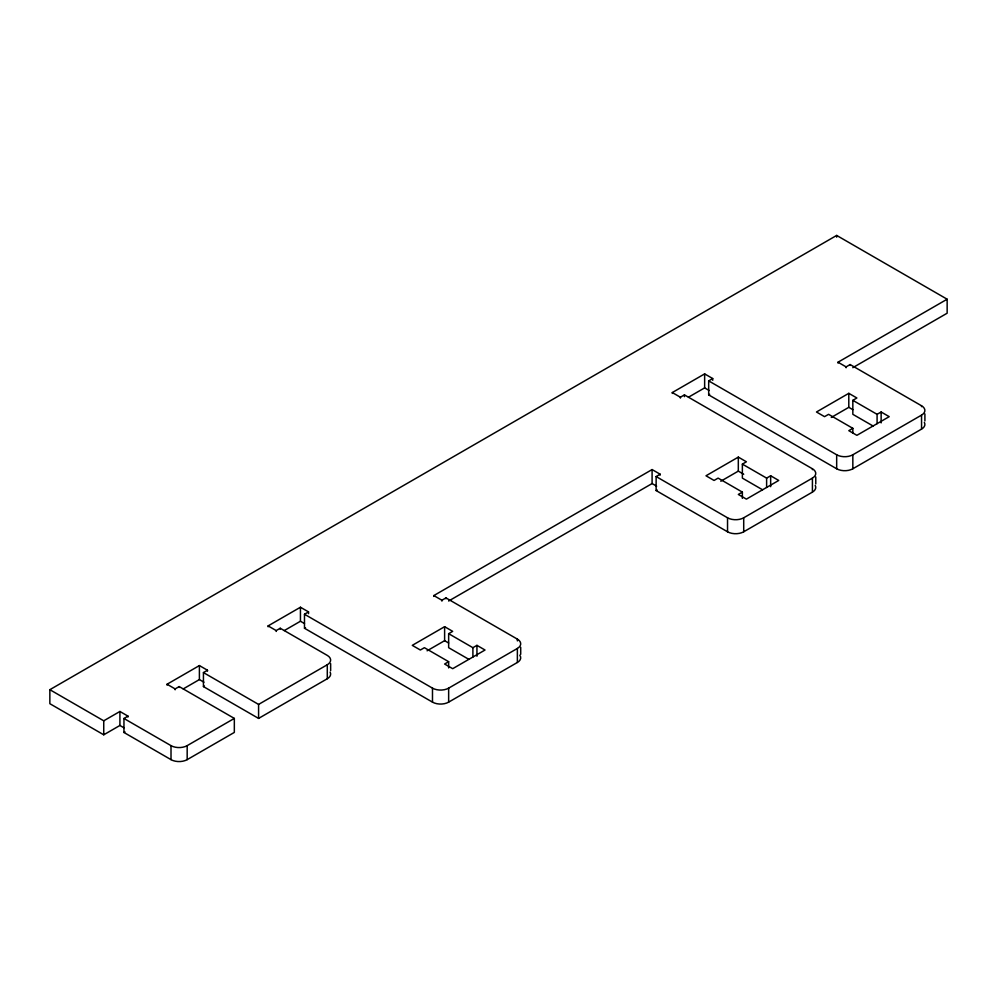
<?xml version="1.0" encoding="UTF-8"?>
<svg xmlns="http://www.w3.org/2000/svg" width="997" height="997" viewBox="0 0 997 997"><rect width="100%" height="100%" fill="white"/><g stroke="black" fill="none" stroke-linecap="round" stroke-linejoin="round"><path stroke-width="1.5" d="M123.952 727.81L119.914 725.467L103.738 734.801L49.85 703.695L49.85 689.687L836.67 235.429L947.15 299.212L947.15 313.208L852.796 367.681M49.85 689.687L103.738 720.806L119.914 711.472L127.99 716.133L127.99 717.017M167.06 685.126L167.06 684.241L199.4 665.572L207.488 670.246L207.488 671.118M268.106 626.777L268.106 625.904L300.446 607.235L308.534 611.909L308.534 613.654M672.302 393.429L672.302 392.556L704.642 373.887L712.718 378.548L712.718 380.306M167.06 684.241L175.148 688.915L179.186 686.584L234.332 718.413L234.332 732.421L187.174 759.639A11.428 6.605 0 0 1 171.01 759.639L123.952 732.471L123.952 718.476L127.99 716.133M330.132 672.128A11.428 6.605 0 0 1 327.29 678.745L258.584 718.413L203.438 686.584L203.438 672.576L207.488 670.246M268.106 625.904L276.194 630.578L280.232 628.247L327.39 655.465A11.428 6.605 0 0 1 327.29 664.75L327.29 678.745M519.773 655.179A11.428 6.605 0 0 1 517.368 662.469L448.65 702.137A11.428 6.605 0 0 1 432.486 702.137L304.484 628.247L304.484 614.239L308.534 611.909M672.302 392.556L680.39 397.217L684.428 394.887L812.418 468.777A11.428 6.605 0 0 1 812.418 478.111L812.418 492.119L743.712 531.787A11.428 6.605 0 0 1 727.536 531.787L656.138 490.561L656.138 476.554L660.176 474.223L660.176 475.095M924.356 422.441A11.428 6.605 0 0 1 921.552 429.109L852.834 468.777A11.428 6.605 0 0 1 836.67 468.777L708.68 394.887L708.68 380.879L712.718 378.548M183.236 688.915L199.4 679.58L203.949 682.21M284.282 630.578L300.446 621.243L304.484 623.574M688.466 397.217L704.642 387.883L709.179 390.512M123.952 732.471L124.961 731.885M203.438 686.584L204.447 685.998M304.484 628.247L305.506 627.661M708.68 394.887L709.69 394.301M433.832 596.443L433.832 595.57L652.088 469.562L660.176 474.223M838.016 363.095L838.016 362.21L947.15 299.212M123.952 718.476L171.01 745.644A11.428 6.605 0 0 0 187.174 745.644L234.332 718.413M203.438 672.576L258.584 704.418L327.29 664.75M433.832 595.57L441.908 600.244L445.958 597.901L517.368 639.127A11.428 6.605 0 0 1 517.368 648.461L517.368 662.469M838.016 362.21L846.104 366.884L850.142 364.553L921.552 405.779A11.428 6.605 0 0 1 921.552 415.113L921.552 429.109M448.65 601.017L652.088 483.557L656.637 486.187M656.138 490.561L657.148 489.976M468.864 659.353L448.65 647.689L448.65 633.681L452.688 631.35L444.612 626.689L412.272 645.358L420.36 650.019L424.398 647.689L448.65 661.684L448.65 667.915M762.568 489.789L742.366 478.111L742.366 464.116L746.404 461.785L738.316 457.112L705.988 475.781L714.064 480.454L718.114 478.111L742.366 492.119L742.366 498.338M873.048 425.993L852.834 414.328L852.834 400.333L856.884 397.99L848.796 393.329L816.468 411.998L824.544 416.659L828.582 414.328L852.834 428.336L852.834 432.997M427.09 650.804L444.612 640.685L448.65 643.015M720.806 481.227L738.316 471.12L743.712 474.223M831.286 417.444L848.796 407.337L852.834 409.667M448.65 661.684L444.612 664.027L452.688 668.688L485.028 650.019L476.94 645.358L472.902 647.689L448.65 633.681M742.366 492.119L738.316 494.45L746.404 499.123L778.732 480.454L770.656 475.781L766.618 478.111L742.366 464.116M852.834 428.336L848.796 430.667L856.884 435.328L889.212 416.659L881.136 411.998L877.086 414.328L852.834 400.333M304.484 614.239L432.486 688.142A11.428 6.605 0 0 0 448.65 688.142L517.368 648.461M656.138 476.554L727.536 517.792A11.428 6.605 0 0 0 743.712 517.792L812.418 478.111M708.68 380.879L836.67 454.782A11.428 6.605 0 0 0 852.834 454.782L921.552 415.113M924.904 413.942L924.904 420.946M921.552 405.779L921.552 406.651M881.136 411.998L881.136 422.89M877.086 414.328L877.086 423.663M852.834 454.782L852.834 468.777M850.142 364.553L850.142 365.425M848.796 393.329L848.796 407.337M846.104 366.884L846.104 367.756M836.67 235.429L836.67 237.174M836.67 454.782L836.67 468.777M815.77 476.952L815.77 483.944M812.418 468.777L812.418 469.662M770.656 475.781L770.656 486.673M766.618 478.111L766.618 487.446M743.712 517.792L743.712 531.787M738.316 457.112L738.316 471.12M727.536 517.792L727.536 531.787M704.642 373.887L704.642 387.883M684.428 394.887L684.428 396.632M680.39 397.217L680.39 398.09M652.088 469.562L652.088 483.557M520.708 647.302L520.708 654.294M517.368 639.127L517.368 640.884M476.94 645.358L476.94 656.25M472.902 647.689L472.902 657.023M448.65 688.142L448.65 702.137M445.958 597.901L445.958 598.786M444.612 626.689L444.612 640.685M441.908 600.244L441.908 601.116M432.486 688.142L432.486 702.137M330.643 663.616L330.643 670.62M300.446 607.235L300.446 621.243M280.232 628.247L280.232 629.119M276.194 630.578L276.194 631.45M258.584 704.418L258.584 718.413M199.4 665.572L199.4 679.58M187.174 745.644L187.174 759.639M179.186 686.584L179.186 687.456M175.148 688.915L175.148 689.787M171.01 745.644L171.01 759.639M119.914 711.472L119.914 725.467M103.738 720.806L103.738 734.801M815.234 485.452A11.428 6.605 0 0 1 812.418 492.119"/></g></svg>
